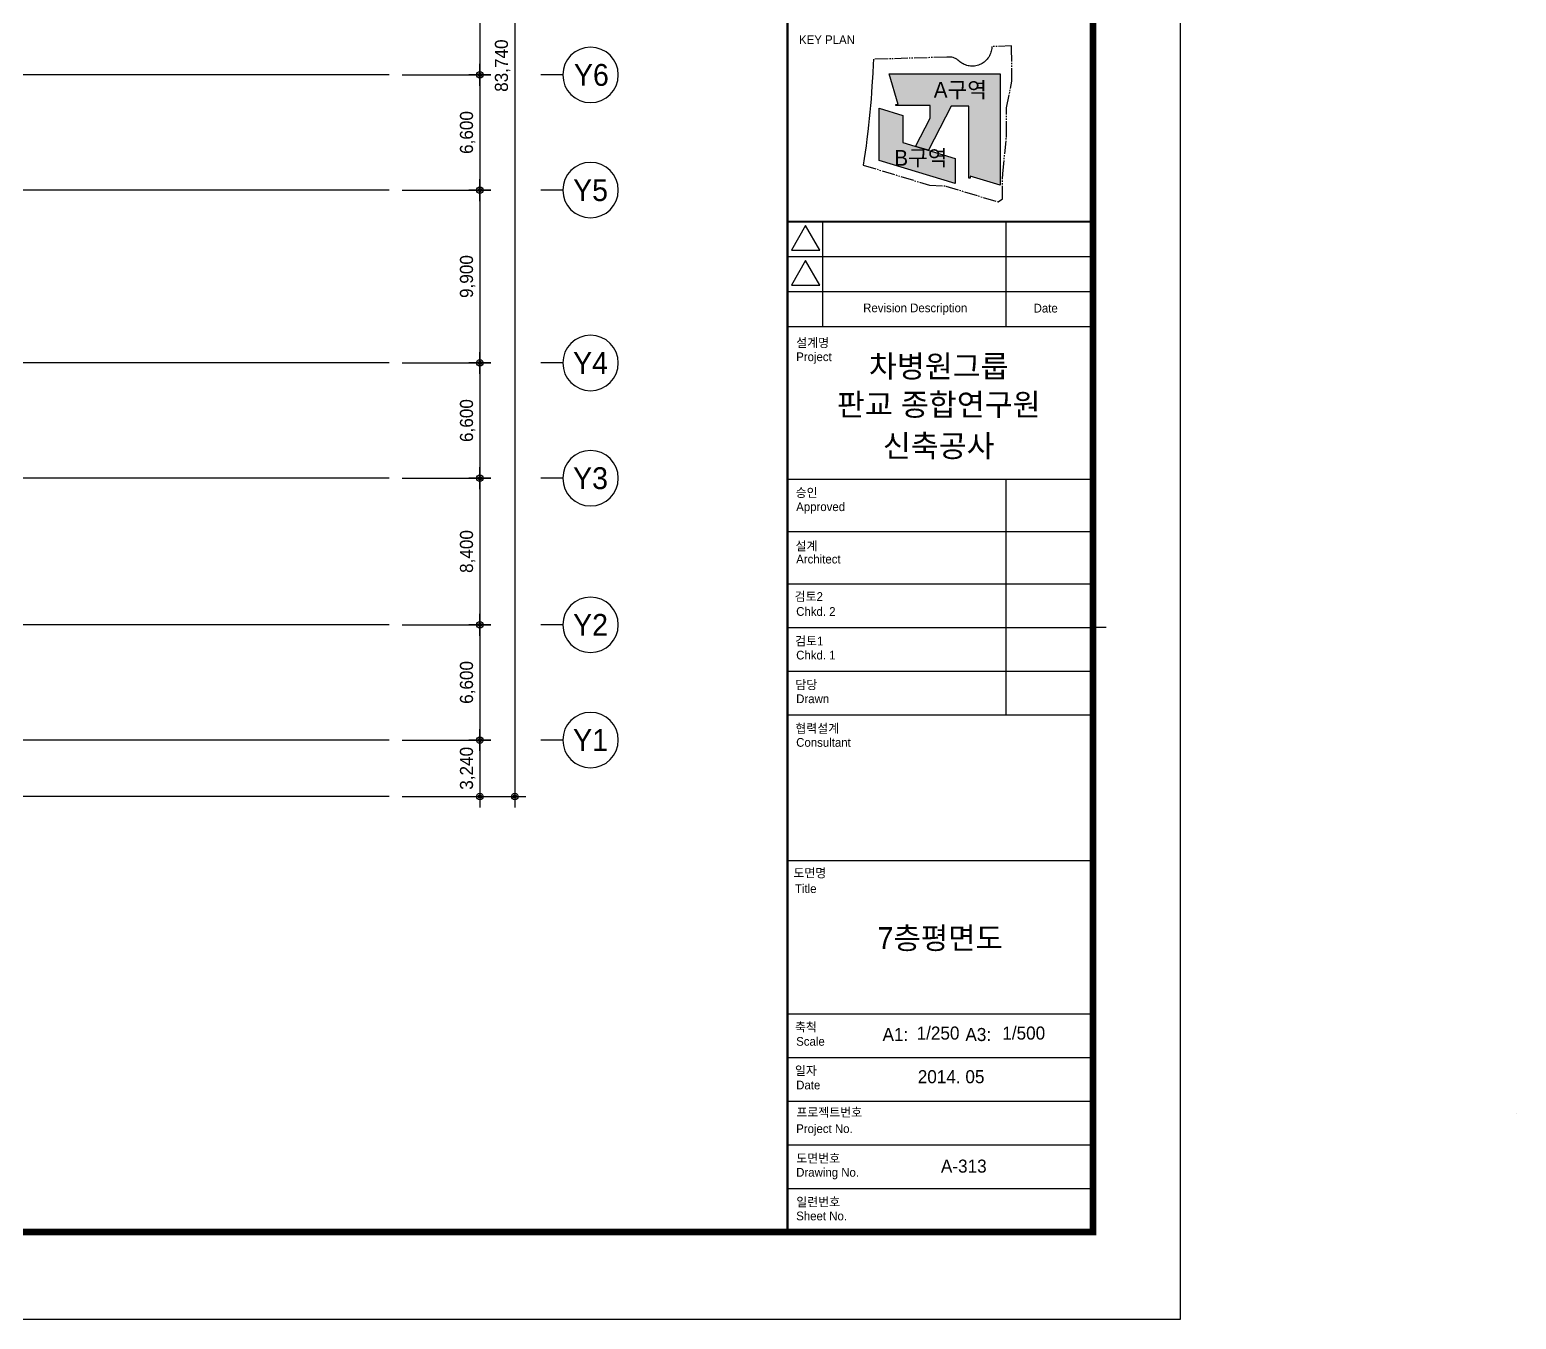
# Model space of a CAD drawing. Header units: metres. Extents: x 854089 to 1083578, y 553449 to 701949.
# Drawn here: x 998444 to 1083578, y 553449 to 627314 of the extents above; entities that cross this region are included whole.
import ezdxf
from ezdxf.enums import TextEntityAlignment as Align

# ---------------------------------------------------------------- set-up
doc = ezdxf.new("R2010")
doc.units = ezdxf.units.M
doc.header["$LTSCALE"] = 300
doc.linetypes.add('SITE$0$ACAD$0$DASHED', pattern=[19.05, 12.7, -6.35])
doc.linetypes.add('SITE$0$PROPERTY', pattern=[37.5, 25, -2.5, 2.5, -2.5, 2.5, -2.5])
doc.layers.get('Defpoints').update_dxf_attribs({"color": 8})
for name, color, linetype in [('001dmp-FORM', 7, 'Continuous'), ('A-CEN-1', 1, 'Continuous'), ('A-DIM', 7, 'Continuous'), ('A-GRID-DIMS', 14, 'Continuous'), ('A-HAT-2', 8, 'Continuous'), ('A-TXT-S', 3, 'Continuous'), ('DIM', 7, 'Continuous'), ('SITE$0$C-PROP', 72, 'SITE$0$ACAD$0$DASHED')]:
    doc.layers.add(name, color=color, linetype=linetype)
doc.styles.add('TEXT(돋음)', font='')
doc.styles.add('돋움', font='')
doc.styles.get('TEXT(돋음)').set_extended_font_data('Dotum')
doc.styles.get('돋움').set_extended_font_data('Dotum')
doc.dimstyles.new('DIM250', dxfattribs={"dimscale": 250, "dimtxt": 3, "dimasz": 1, "dimexe": 2, "dimexo": 3, "dimgap": 1, "dimtad": 1, "dimdec": 0, "dimzin": 0, "dimdsep": 46, "dimlunit": 6, "dimtxsty": 'TEXT(돋음)', "dimblk": 'Z_DOT', "dimcen": 2.5, "dimdle": 2, "dimclrd": 256, "dimclre": 256, "dimclrt": 3, "dimadec": 0, "dimazin": 0, "dimtfac": 1, "dimtdec": 0, "dimtix": 1, "dimtmove": 2, "dimatfit": 3, "dimldrblk": 'Z_DOT', "dimfxl": 1, "dimtolj": 1, "dimtzin": 0, "dimarcsym": 0})

# ---------------------------------------------------------------- blocks, each defined once
blk = doc.blocks.new('주열마킹')
blk.add_line((0, 5), (0, 0))
blk.add_circle((0, 11.35), 6.35)
at = {"color": 3, "style": '돋움'}
blk.add_attdef('NO', text='', height=5, dxfattribs=at).set_placement((0, 11.35), align=Align.MIDDLE_CENTER)
blk = doc.blocks.new('Z_DOT')
at = {"layer": 'DIM', "color": 7}
for p, q in [((-2.5, 0), (2.5, 0)), ((0, -2.5), (0, 2.5))]:
    blk.add_line(p, q, dxfattribs=at)
for radius in [0.75, 0.375]:
    blk.add_circle((0, 0), radius, dxfattribs=at)
blk = doc.blocks.new('*D79')
at = {"layer": 'A-DIM', "lineweight": -2, "transparency": 16777216}
for p, q in [((1019773, 667127), (1026723, 667127)), ((1026223, 666877), (1026223, 583637)), ((1019773, 583387), (1026723, 583387))]:
    blk.add_line(p, q, dxfattribs=at)
at = {"layer": 'Defpoints', "color": 0, "transparency": 16777216}
for p in [(1019023, 667127), (1019023, 583387), (1026223, 583387)]:
    blk.add_point(p, dxfattribs=at)
at = {"layer": 'A-DIM', "lineweight": -2, "transparency": 16777216, "xscale": 250, "yscale": 250, "zscale": 250}
for p, rotation in [((1026223, 667127), 90), ((1026223, 583387), 270)]:
    blk.add_blockref('Z_DOT', p, dxfattribs=dict(at, rotation=rotation))
at = {"layer": 'A-DIM', "color": 3, "transparency": 16777216, "insert": (1025526, 625257), "char_height": 750, "attachment_point": 5, "rotation": 90, "style": 'TEXT(돋음)'}
blk.add_mtext('\\A1;83,740', dxfattribs=at)
blk = doc.blocks.new('*D94')
at = {"layer": 'A-DIM', "lineweight": -2, "transparency": 16777216}
for p, q in [((1019773, 634627), (1024723, 634627)), ((1024223, 634377), (1024223, 624977)), ((1019773, 624727), (1024723, 624727))]:
    blk.add_line(p, q, dxfattribs=at)
at = {"layer": 'Defpoints', "color": 0, "transparency": 16777216}
for p in [(1019023, 634627), (1019023, 624727), (1024223, 624727)]:
    blk.add_point(p, dxfattribs=at)
at = {"layer": 'A-DIM', "lineweight": -2, "transparency": 16777216, "xscale": 250, "yscale": 250, "zscale": 250}
for p, rotation in [((1024223, 634627), 90), ((1024223, 624727), 270)]:
    blk.add_blockref('Z_DOT', p, dxfattribs=dict(at, rotation=rotation))
at = {"layer": 'A-DIM', "color": 3, "transparency": 16777216, "insert": (1023526, 629677), "char_height": 750, "attachment_point": 5, "rotation": 90, "style": 'TEXT(돋음)'}
blk.add_mtext('\\A1;9,900', dxfattribs=at)
blk = doc.blocks.new('*D95')
at = {"layer": 'A-DIM', "lineweight": -2, "transparency": 16777216}
for p, q in [((1019773, 624727), (1024723, 624727)), ((1024223, 624477), (1024223, 618377)), ((1019773, 618127), (1024723, 618127))]:
    blk.add_line(p, q, dxfattribs=at)
at = {"layer": 'Defpoints', "color": 0, "transparency": 16777216}
for p in [(1019023, 624727), (1019023, 618127), (1024223, 618127)]:
    blk.add_point(p, dxfattribs=at)
at = {"layer": 'A-DIM', "lineweight": -2, "transparency": 16777216, "xscale": 250, "yscale": 250, "zscale": 250}
for p, rotation in [((1024223, 624727), 90), ((1024223, 618127), 270)]:
    blk.add_blockref('Z_DOT', p, dxfattribs=dict(at, rotation=rotation))
at = {"layer": 'A-DIM', "color": 3, "transparency": 16777216, "insert": (1023526, 621427), "char_height": 750, "attachment_point": 5, "rotation": 90, "style": 'TEXT(돋음)'}
blk.add_mtext('\\A1;6,600', dxfattribs=at)
blk = doc.blocks.new('*D96')
at = {"layer": 'A-DIM', "lineweight": -2, "transparency": 16777216}
for p, q in [((1019773, 618127), (1024723, 618127)), ((1024223, 617877), (1024223, 608477)), ((1019773, 608227), (1024723, 608227))]:
    blk.add_line(p, q, dxfattribs=at)
at = {"layer": 'Defpoints', "color": 0, "transparency": 16777216}
for p in [(1019023, 618127), (1019023, 608227), (1024223, 608227)]:
    blk.add_point(p, dxfattribs=at)
at = {"layer": 'A-DIM', "lineweight": -2, "transparency": 16777216, "xscale": 250, "yscale": 250, "zscale": 250}
for p, rotation in [((1024223, 618127), 90), ((1024223, 608227), 270)]:
    blk.add_blockref('Z_DOT', p, dxfattribs=dict(at, rotation=rotation))
at = {"layer": 'A-DIM', "color": 3, "transparency": 16777216, "insert": (1023526, 613177), "char_height": 750, "attachment_point": 5, "rotation": 90, "style": 'TEXT(돋음)'}
blk.add_mtext('\\A1;9,900', dxfattribs=at)
blk = doc.blocks.new('*D97')
at = {"layer": 'A-DIM', "lineweight": -2, "transparency": 16777216}
for p, q in [((1019773, 608227), (1024723, 608227)), ((1024223, 607977), (1024223, 601877)), ((1019773, 601627), (1024723, 601627))]:
    blk.add_line(p, q, dxfattribs=at)
at = {"layer": 'Defpoints', "color": 0, "transparency": 16777216}
for p in [(1019023, 608227), (1019023, 601627), (1024223, 601627)]:
    blk.add_point(p, dxfattribs=at)
at = {"layer": 'A-DIM', "lineweight": -2, "transparency": 16777216, "xscale": 250, "yscale": 250, "zscale": 250}
for p, rotation in [((1024223, 608227), 90), ((1024223, 601627), 270)]:
    blk.add_blockref('Z_DOT', p, dxfattribs=dict(at, rotation=rotation))
at = {"layer": 'A-DIM', "color": 3, "transparency": 16777216, "insert": (1023526, 604927), "char_height": 750, "attachment_point": 5, "rotation": 90, "style": 'TEXT(돋음)'}
blk.add_mtext('\\A1;6,600', dxfattribs=at)
blk = doc.blocks.new('*D98')
at = {"layer": 'A-DIM', "lineweight": -2, "transparency": 16777216}
for p, q in [((1019773, 601627), (1024723, 601627)), ((1024223, 601377), (1024223, 593477)), ((1019773, 593227), (1024723, 593227))]:
    blk.add_line(p, q, dxfattribs=at)
at = {"layer": 'Defpoints', "color": 0, "transparency": 16777216}
for p in [(1019023, 601627), (1019023, 593227), (1024223, 593227)]:
    blk.add_point(p, dxfattribs=at)
at = {"layer": 'A-DIM', "lineweight": -2, "transparency": 16777216, "xscale": 250, "yscale": 250, "zscale": 250}
for p, rotation in [((1024223, 601627), 90), ((1024223, 593227), 270)]:
    blk.add_blockref('Z_DOT', p, dxfattribs=dict(at, rotation=rotation))
at = {"layer": 'A-DIM', "color": 3, "transparency": 16777216, "insert": (1023526, 597427), "char_height": 750, "attachment_point": 5, "rotation": 90, "style": 'TEXT(돋음)'}
blk.add_mtext('\\A1;8,400', dxfattribs=at)
blk = doc.blocks.new('*D99')
at = {"layer": 'A-DIM', "lineweight": -2, "transparency": 16777216}
for p, q in [((1019773, 593227), (1024723, 593227)), ((1024223, 592977), (1024223, 586877)), ((1019773, 586627), (1024723, 586627))]:
    blk.add_line(p, q, dxfattribs=at)
at = {"layer": 'Defpoints', "color": 0, "transparency": 16777216}
for p in [(1019023, 593227), (1019023, 586627), (1024223, 586627)]:
    blk.add_point(p, dxfattribs=at)
at = {"layer": 'A-DIM', "lineweight": -2, "transparency": 16777216, "xscale": 250, "yscale": 250, "zscale": 250}
for p, rotation in [((1024223, 593227), 90), ((1024223, 586627), 270)]:
    blk.add_blockref('Z_DOT', p, dxfattribs=dict(at, rotation=rotation))
at = {"layer": 'A-DIM', "color": 3, "transparency": 16777216, "insert": (1023526, 589927), "char_height": 750, "attachment_point": 5, "rotation": 90, "style": 'TEXT(돋음)'}
blk.add_mtext('\\A1;6,600', dxfattribs=at)
blk = doc.blocks.new('*D102')
at = {"layer": 'A-DIM', "lineweight": -2, "transparency": 16777216}
for p, q in [((1019773, 586627), (1024723, 586627)), ((1024223, 586377), (1024223, 583637)), ((1019773, 583387), (1024723, 583387))]:
    blk.add_line(p, q, dxfattribs=at)
at = {"layer": 'Defpoints', "color": 0, "transparency": 16777216}
for p in [(1019023, 586627), (1019023, 583387), (1024223, 583387)]:
    blk.add_point(p, dxfattribs=at)
at = {"layer": 'A-DIM', "lineweight": -2, "transparency": 16777216, "xscale": 250, "yscale": 250, "zscale": 250}
for p, rotation in [((1024223, 586627), 90), ((1024223, 583387), 270)]:
    blk.add_blockref('Z_DOT', p, dxfattribs=dict(at, rotation=rotation))
at = {"layer": 'A-DIM', "color": 3, "transparency": 16777216, "insert": (1023526, 585007), "char_height": 750, "attachment_point": 5, "rotation": 90, "style": 'TEXT(돋음)'}
blk.add_mtext('\\A1;3,240', dxfattribs=at)
blk = doc.blocks.new('xref-sheet(건축)')
h = blk.add_hatch(color=7)
edge = h.paths.add_edge_path()
edge.add_spline(control_points=[(9178.9, 471), (9179.1, 471), (9179.3, 471), (9179.5, 471), (9179.5, 471), (9179.5, 471), (9179.5, 470.9), (9179.5, 470.8), (9179.5, 470.7), (9179.5, 470.6), (9179.3, 470.6), (9179.1, 470.6), (9178.8, 470.6), (9178.8, 470.6), (9178.8, 470.6), (9178.8, 470.7), (9178.9, 470.8), (9178.9, 470.9), (9178.9, 471)], knot_values=[0, 0, 0, 0, 1, 1, 1, 2, 2, 2, 3, 3, 3, 4, 4, 4, 5, 5, 5, 6, 6, 6, 6], degree=3, periodic=0)
at = {"layer": '001dmp-FORM'}
for p, q in [((7584.2, 2449.7), (7551.7, 2505.8)), ((7590, 2515), (7590, 2275)), ((8010, 2515), (8010, 2275)), ((7510, 2435), (8210, 2435)), ((7519.2, 2449.7), (7584.2, 2449.7)), ((7584.2, 2369.7), (7551.7, 2425.8)), ((7510, 2355), (8210, 2355)), ((7519.2, 2369.7), (7584.2, 2369.7)), ((7510, 2275), (8210, 2275)), ((7510, 1925), (8210, 1925)), ((8010, 1925), (8010, 1385)), ((7510, 1805), (8210, 1805)), ((7510, 1685), (8210, 1685)), ((7510, 1585), (8210, 1585)), ((8240, 1585), (8210, 1585)), ((7510, 1485), (8210, 1485)), ((7510, 1385), (8210, 1385)), ((8210, 1050), (7510, 1050)), ((7510, 700), (8210, 700)), ((7510, 600), (8210, 600)), ((7510, 500), (8210, 500)), ((7510, 400), (8210, 400)), ((7510, 300), (8210, 300))]:
    blk.add_line(p, q, dxfattribs=at)
at = {"layer": '001dmp-FORM', "color": 30}
blk.add_lwpolyline([(8410, 5940), (0, 5940), (0, 0), (8410, 0)], close=True, dxfattribs=at)
at = {"layer": '001dmp-FORM', "const_width": 15}
blk.add_lwpolyline([(300, 200), (300, 5740), (8210, 5740), (8210, 200)], close=True, dxfattribs=at)
at = {"layer": '001dmp-FORM', "const_width": 5}
for points in [[(7510, 200), (7510, 5740)], [(7510, 2515), (8210, 2515)]]:
    blk.add_lwpolyline(points, dxfattribs=at)
at = {"layer": '001dmp-FORM'}
for points in [[(7551.7, 2505.8), (7519.2, 2449.7)], [(7551.7, 2425.8), (7519.2, 2369.7)]]:
    blk.add_lwpolyline(points, dxfattribs=at)
at = {"layer": '001dmp-FORM', "color": 3, "linetype": 'Continuous', "style": '돋움'}
for s, p in [('KEY PLAN', (7536.5, 2921.7)), ('승인', (7528.8, 1883.9)), ('설계', (7528.5, 1761.6)), ('검토2', (7526.5, 1645.9)), ('검토1', (7527.4, 1543.8)), ('담당', (7528.1, 1443.6)), ('협력설계', (7528.1, 1343.6)), ('도면명', (7523.7, 1012.4)), ('축척', (7527.2, 659.4)), ('일자', (7527.2, 559.4)), ('프로젝트번호', (7530.5, 464.1)), ('도면번호', (7530.3, 358.6)), ('일련번호', (7530.3, 258.6))]:
    blk.add_text(s, height=20, dxfattribs=at).set_placement(p)
for s, p in [('Revision Description', (7802.7, 2317.3)), ('Date', (8101.6, 2316.7))]:
    blk.add_text(s, height=20, dxfattribs=at).set_placement(p, align=Align.MIDDLE_CENTER)
for s, p in [('설계명', (7530, 2237.3)), ('Project', (7530, 2205.3)), ('Approved', (7530, 1861.7)), ('Architect', (7530, 1741.7)), ('Chkd. 2', (7530, 1621.7)), ('Chkd. 1', (7530, 1521.7)), ('Drawn', (7530, 1421.7)), ('Consultant', (7530, 1321.7)), ('Title', (7527.2, 986.7)), ('Scale', (7530, 636.7)), ('Date', (7530, 536.7)), ('Project No.', (7530, 436.7)), ('Drawing No.', (7530, 336.7)), ('Sheet No.', (7530, 236.7))]:
    blk.add_text(s, height=20, dxfattribs=at).set_placement(p, align=Align.MIDDLE_LEFT)
at = {"layer": '001dmp-FORM', "color": 3, "style": '돋움'}
for s, p in [('차병원그룹', (7856.6, 2184)), ('판교 종합연구원', (7856.6, 2096.7)), ('신축공사', (7856.6, 2001.8))]:
    blk.add_text(s, height=51, dxfattribs=at).set_placement(p, align=Align.MIDDLE)
for s, p in [('A1:            A3:      ', (7884.9, 652.5)), ('2014. 05', (7884.9, 555.8))]:
    blk.add_text(s, height=30, rotation=0, dxfattribs=at).set_placement(p, align=Align.MIDDLE_CENTER)

msp = doc.modelspace()

# ---------------------------------------------------------------- hatches: boundary and pattern name
at = {"layer": 'A-HAT-2'}
h = msp.add_hatch(color=251, dxfattribs=at)
h.paths.add_polyline_path([(1052235.3, 622926.7), (1052235.3, 619344.6), (1052235.3, 618956.5), (1054027.8, 618412.2), (1054027.8, 624782.2), (1047655.1, 624782.2), (1048206.2, 622967.2), (1050007.8, 622967.2), (1050007.8, 622250.9), (1049165.9, 620631.3), (1049907, 620406.3), (1051222.6, 622937.2)])
h.paths.add_polyline_path([(1048455.3, 620847.1), (1048455.3, 622404.9), (1047082.8, 622821.6), (1047082.8, 619829.5), (1051447.4, 618504.2), (1051447.4, 619938.5)])
h = msp.add_hatch(color=251, dxfattribs=at)
h.paths.add_polyline_path([(1052235.3, 622926.7), (1052235.3, 619344.6), (1052235.3, 618956.5), (1054027.8, 618412.2), (1054027.8, 624782.2), (1047655.1, 624782.2), (1048206.2, 622967.2), (1050007.8, 622967.2), (1050007.8, 622250.9), (1049165.9, 620631.3), (1049907, 620406.3), (1051222.6, 622937.2)])
h.paths.add_polyline_path([(1048455.3, 620847.1), (1048455.3, 622404.9), (1047082.8, 622821.6), (1047082.8, 619829.5), (1051447.4, 618504.2), (1051447.4, 619938.5)])

# ---------------------------------------------------------------- linework, layer by layer
at = {"layer": 'A-CEN-1', "linetype": 'Continuous'}
for p, q in [((1019023.5, 624726.6), (968243.4, 624726.6)), ((1019023.5, 618126.6), (968243.4, 618126.6)), ((1019023.5, 608226.6), (968243.4, 608226.6)), ((1019023.5, 601626.6), (968243.4, 601626.6)), ((1019023.5, 593226.6), (968243.4, 593226.6)), ((1019023.5, 586626.6), (991103.1, 586626.6)), ((1019023.5, 583386.9), (991103.1, 583386.9))]:
    msp.add_line(p, q, dxfattribs=at)
at = {"layer": 'A-HAT-2', "color": 251}
for points in [[(1048054.1, 622967.2), (1048054.1, 623038.4), (1048184.5, 623038.4), (1047655.1, 624782.2), (1054027.8, 624782.2), (1054027.8, 618412.2), (1052306.6, 618934.8), (1052306.6, 618812.2), (1052235.3, 618812.2), (1052235.3, 619106.9), (1052235.3, 619344.6), (1052235.3, 622926.7), (1051222.6, 622937.2)], [(1047082.8, 622821.6), (1048455.3, 622404.9), (1048455.3, 620847.1), (1051447.4, 619938.5), (1051447.4, 618504.2), (1047082.8, 619829.5), (1047082.8, 622821.6)], [(1049907, 620406.3), (1049165.9, 620631.3), (1050007.8, 622250.9), (1050007.8, 622967.2), (1048054.1, 622967.2)], [(1051222.6, 622937.2), (1049907, 620406.3)]]:
    msp.add_lwpolyline(points, dxfattribs=at)
at = {"layer": 'A-HAT-2', "color": 2}
for points in [[(1048054.1, 622967.2), (1048054.1, 623038.4), (1048184.5, 623038.4), (1047655.1, 624782.2), (1054027.8, 624782.2), (1054027.8, 618412.2), (1052306.6, 618934.8), (1052306.6, 618812.2), (1052235.3, 618812.2), (1052235.3, 619106.9), (1052235.3, 619344.6), (1052235.3, 622926.7), (1051222.6, 622937.2)], [(1047082.8, 622821.6), (1048455.3, 622404.9), (1048455.3, 620847.1), (1051447.4, 619938.5), (1051447.4, 618504.2), (1047082.8, 619829.5), (1047082.8, 622821.6)], [(1049907, 620406.3), (1049165.9, 620631.3), (1050007.8, 622250.9), (1050007.8, 622967.2), (1048054.1, 622967.2)], [(1051222.6, 622937.2), (1049907, 620406.3)]]:
    msp.add_lwpolyline(points, dxfattribs=at)
at = {"layer": 'SITE$0$C-PROP', "color": 5, "linetype": 'SITE$0$PROPERTY', "ltscale": 0.1}
msp.add_lwpolyline([(1046765.9, 625620.9), (1046750.4, 625321.1), (1046726.6, 624834), (1046680.5, 624086.2), (1046656.5, 623712.9), (1046625.1, 623341.2), (1046589.6, 622969.1), (1046553.9, 622598.7), (1046516.6, 622228), (1046478.7, 621855.9), (1046435.9, 621485.3), (1046382.7, 621040.2), (1046337.7, 620670.3), (1046290.1, 620299.6), (1046235.6, 619931.9), (1046181.2, 619561.7), (1049970.8, 618409.9), (1050901.8, 618362.3), (1053899.1, 617450.8), (1054158.1, 617621.3), (1054164.2, 619082.4), (1054376.8, 621149.2), (1054389.9, 621334.3), (1054383.8, 622849.4), (1054694.8, 624364.7), (1054676.3, 626242.3), (1054671.9, 626383.3), (1053536.1, 626349.7), (1053535.9, 626316), (1053533.8, 626242.9), (1053524.6, 626167.2), (1053509.7, 626093.3), (1053490, 626019.4), (1053465.7, 625948.4), (1053436.5, 625878.9), (1053402.7, 625810), (1053363.1, 625745.3), (1053320.4, 625683.1), (1053273.1, 625623.9), (1053222.2, 625568.2), (1053168.1, 625515), (1053110.4, 625465.3), (1053049.5, 625420.5), (1052984.9, 625381.6), (1052918.1, 625345.7), (1052848.9, 625314.5), (1052778.5, 625287.5), (1052705.8, 625265.2), (1052632.1, 625247.8), (1052557, 625235.7), (1052481.4, 625230), (1052406.3, 625228), (1052330.5, 625231.7), (1052254.6, 625240.2), (1052180.3, 625253.7), (1052106.6, 625271.7), (1052033.7, 625295), (1051964, 625323.5), (1051895.7, 625356.4), (1051829.4, 625393.3), (1051766.5, 625436.2), (1051705.7, 625480.9), (1051646.5, 625528.2), (1051590.7, 625579.1), (1051529.5, 625622.3), (1051464.8, 625659.5), (1051396, 625690.9), (1051326, 625715.7), (1051253.2, 625734.2), (1051178.9, 625745.3), (1051103.2, 625746.7), (1051049.6, 625745.9), (1050973.8, 625744.2)], close=True, dxfattribs=at)
msp.add_lwpolyline([(1046765.9, 625620.9), (1046750.4, 625321.1), (1046726.6, 624834), (1046680.5, 624086.2), (1046656.5, 623712.9), (1046625.1, 623341.2), (1046589.6, 622969.1), (1046553.9, 622598.7), (1046516.6, 622228), (1046478.7, 621855.9), (1046435.9, 621485.3), (1046382.7, 621040.2), (1046337.7, 620670.3), (1046290.1, 620299.6), (1046235.6, 619931.9), (1046181.2, 619561.7), (1049970.8, 618409.9), (1050901.8, 618362.3), (1053899.1, 617450.8), (1054158.1, 617621.3), (1054164.2, 619082.4), (1054376.8, 621149.2), (1054389.9, 621334.3), (1054383.8, 622849.4), (1054694.8, 624364.7), (1054676.3, 626242.3), (1054671.9, 626383.3), (1053536.1, 626349.7), (1053535.9, 626316), (1053533.8, 626242.9), (1053524.6, 626167.2), (1053509.7, 626093.3), (1053490, 626019.4), (1053465.7, 625948.4), (1053436.5, 625878.9), (1053402.7, 625810), (1053363.1, 625745.3), (1053320.4, 625683.1), (1053273.1, 625623.9), (1053222.2, 625568.2), (1053168.1, 625515), (1053110.4, 625465.3), (1053049.5, 625420.5), (1052984.9, 625381.6), (1052918.1, 625345.7), (1052848.9, 625314.5), (1052778.5, 625287.5), (1052705.8, 625265.2), (1052632.1, 625247.8), (1052557, 625235.7), (1052481.4, 625230), (1052406.3, 625228), (1052330.5, 625231.7), (1052254.6, 625240.2), (1052180.3, 625253.7), (1052106.6, 625271.7), (1052033.7, 625295), (1051964, 625323.5), (1051895.7, 625356.4), (1051829.4, 625393.3), (1051766.5, 625436.2), (1051705.7, 625480.9), (1051646.5, 625528.2), (1051590.7, 625579.1), (1051529.5, 625622.3), (1051464.8, 625659.5), (1051396, 625690.9), (1051326, 625715.7), (1051253.2, 625734.2), (1051178.9, 625745.3), (1051103.2, 625746.7), (1051049.6, 625745.9), (1050973.8, 625744.2)], close=True, dxfattribs=at)

# ---------------------------------------------------------------- block references
at = {"xscale": 24.9999912600033, "yscale": 24.9999912364292, "zscale": 24.99999123690949}
msp.add_blockref('xref-sheet(건축)', (854089, 553449.2), dxfattribs=at)
at = {"layer": 'A-GRID-DIMS'}
ref = msp.add_blockref('주열마킹', (1027723.5, 624726.6, 0), dxfattribs=dict(at, xscale=-250.0000000006985, yscale=250, zscale=250, rotation=269.9999997682538))
ref.add_attrib('NO', 'Y6', dxfattribs={"layer": '0', "color": 3, "height": 1250, "rotation": 360, "style": '돋움'}).set_placement((1030609.6, 624726.6, 0), align=Align.MIDDLE_CENTER)
ref = msp.add_blockref('주열마킹', (1027723.5, 618126.6, 0), dxfattribs=dict(at, xscale=-250.0000000006985, yscale=250, zscale=250, rotation=269.9999997682538))
ref.add_attrib('NO', 'Y5', dxfattribs={"layer": '0', "color": 3, "height": 1250, "rotation": 360, "style": '돋움'}).set_placement((1030561, 618126.6, 0), align=Align.MIDDLE_CENTER)
ref = msp.add_blockref('주열마킹', (1027723.5, 608226.6, 0), dxfattribs=dict(at, xscale=-250.0000000006985, yscale=250, zscale=250, rotation=269.9999997682538))
ref.add_attrib('NO', 'Y4', dxfattribs={"layer": '0', "color": 3, "height": 1250, "rotation": 360, "style": '돋움'}).set_placement((1030561, 608226.6, 0), align=Align.MIDDLE_CENTER)
ref = msp.add_blockref('주열마킹', (1027723.5, 601626.6, 0), dxfattribs=dict(at, xscale=-250.0000000006985, yscale=250, zscale=250, rotation=269.9999997682538))
ref.add_attrib('NO', 'Y3', dxfattribs={"layer": '0', "color": 3, "height": 1250, "rotation": 360, "style": '돋움'}).set_placement((1030561, 601626.6, 0), align=Align.MIDDLE_CENTER)
ref = msp.add_blockref('주열마킹', (1027723.4, 593226.6, 0), dxfattribs=dict(at, xscale=-250.0000000006985, yscale=250, zscale=250, rotation=269.9999997682538))
ref.add_attrib('NO', 'Y2', dxfattribs={"layer": '0', "color": 3, "height": 1250, "rotation": 360, "style": '돋움'}).set_placement((1030560.9, 593226.6, 0), align=Align.MIDDLE_CENTER)
ref = msp.add_blockref('주열마킹', (1027723.4, 586626.6, 0), dxfattribs=dict(at, xscale=-250.0000000006985, yscale=250, zscale=250, rotation=269.9999997682538))
ref.add_attrib('NO', 'Y1', dxfattribs={"layer": '0', "color": 3, "height": 1250, "rotation": 360, "style": '돋움'}).set_placement((1030560.9, 586626.6, 0), align=Align.MIDDLE_CENTER)

# ---------------------------------------------------------------- texts
at = {"layer": '001dmp-FORM', "color": 3, "style": '돋움'}
for s, height, rotation, p in [('7층평면도', 1250, 0.000018, (1050589.2, 575285.4)), ('1/250         1/500', 750, 0.000018, (1052916.5, 569843.3)), ('A-313', 750, 0.000017, (1051937.2, 562222.6))]:
    msp.add_text(s, height=height, rotation=rotation, dxfattribs=at).set_placement(p, align=Align.MIDDLE_CENTER)
at = {"layer": 'A-TXT-S', "color": 3, "style": '돋움'}
for s, p in [('A구역', (1050219.5, 623428.2, 0)), ('A구역', (1050219.5, 623428.2, 0)), ('B구역', (1047961.7, 619525.5, 0)), ('B구역', (1047961.7, 619525.5, 0))]:
    msp.add_text(s, height=900, rotation=360, dxfattribs=at).set_placement(p)

# ---------------------------------------------------------------- dimensions: what is measured, and where the dimension line sits
at = {"layer": 'A-DIM'}
for base, p1, p2, picture, middle in [((1026223.5, 583386.9, 0), (1019023.5, 667126.6, 0), (1019023.5, 583386.9, 0), '*D79', (1025525.7, 625256.8, 0)), ((1024223.5, 624726.6, 0), (1019023.5, 634626.6, 0), (1019023.5, 624726.6, 0), '*D94', (1023525.7, 629676.6, 0)), ((1024223.5, 618126.6, 0), (1019023.5, 624726.6, 0), (1019023.5, 618126.6, 0), '*D95', (1023525.7, 621426.6, 0)), ((1024223.5, 608226.6, 0), (1019023.5, 618126.6, 0), (1019023.5, 608226.6, 0), '*D96', (1023525.7, 613176.6, 0)), ((1024223.5, 601626.6, 0), (1019023.5, 608226.6, 0), (1019023.5, 601626.6, 0), '*D97', (1023525.7, 604926.6, 0)), ((1024223.5, 593226.6, 0), (1019023.5, 601626.6, 0), (1019023.5, 593226.6, 0), '*D98', (1023525.7, 597426.6, 0)), ((1024223.5, 586626.6, 0), (1019023.5, 593226.6, 0), (1019023.5, 586626.6, 0), '*D99', (1023525.7, 589926.6, 0))]:
    dim = msp.add_linear_dim(base=base, p1=p1, p2=p2, angle=90, dimstyle='DIM250', dxfattribs=at)
    dim.commit()
    dim.dimension.update_dxf_attribs({"geometry": picture, "text_midpoint": middle})
dim = msp.add_aligned_dim(p1=(1019023.5, 586626.6, 0), p2=(1019023.5, 583386.9, 0), distance=5200, dimstyle='DIM250', dxfattribs=at)
dim.commit()
dim.dimension.update_dxf_attribs({"geometry": '*D102', "text_midpoint": (1023525.7, 585006.8, 0)})

doc.saveas('drawing.dxf')
